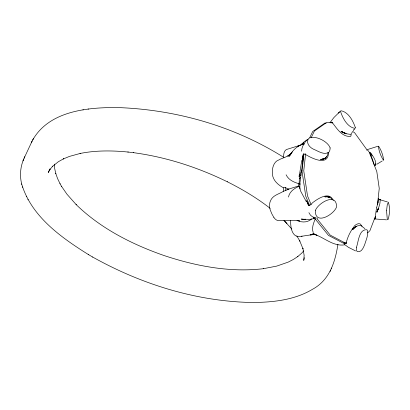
<?xml version="1.0" encoding="UTF-8"?>
<svg xmlns="http://www.w3.org/2000/svg" width="410" height="410" viewBox="0 0 410 410"><rect width="100%" height="100%" fill="white"/><g stroke="black" fill="none" stroke-linecap="round" stroke-linejoin="round"><path stroke-width="0.61" d="M306.29 201.638L300.597 191.019L299.387 186.176L298.618 186.068L299.1 183.762L299.654 173.522L301.786 160.423L302.452 161.361L303.364 154.155M299.838 188.959L299.956 182.675L303.779 154.109M367.206 149.988L367.401 149.655L369.425 152.453M283.587 157.153L283.792 154.027A9.117 5.591 73.9 0 1 287.348 149.23L300.023 145.299L297.978 146.078L300.31 145.032L303.031 143.09M378.374 200.111C378.927 193.935 377.835 204.918 376.616 207.378M273.901 217.51L271.835 213.835L270.18 209.776A9.43 6.237 79.1 0 1 270.359 201.146C272.46 195.268 278.713 194.268 283.356 191.352L283.366 187.795C278.861 185.264 274.408 181.727 272.86 176.597C271.399 170.924 272.686 161.75 279.072 159.838M378.23 201.679L378.076 203.022M305.635 153.673L303.754 170.857L307.52 195.903L311.139 204.646M377.466 204.733L379.25 188.4L376.805 171.605L369.974 154.011M302.452 161.361L303.246 154.206M303.912 154.119L302.021 171.272L305.773 196.267L309.632 205.574M375.909 163.687L375.37 165.338C376.718 160.694 372.9 155.441 369.492 152.428L372.013 155.149L370.865 153.565M328.072 152.479C328.128 156.517 324.679 159.608 320.758 159.772L325.309 158.137L323.367 159.198M303.344 154.227L302.928 157.368L303.405 153.909L305.066 154.201C311.262 158.045 328.226 166.844 328.518 152.786M303.133 144.284L303.364 142.583L304.481 141.486L307.756 139.502M301.565 151.203C301.791 146.754 304.194 142.777 307.259 139.682M376.564 207.568L374.996 218.899L375.422 217.787M337.927 244.283C335.201 262.149 329.496 280.132 312.579 289.25C294.498 300.156 272.722 302.37 252.037 302.503C196.144 301.427 141.137 284.166 92.552 256.988M304.358 257.7L303.743 260.442L304.143 255.297L302.862 248.327L303.021 248.89L299.654 240.69L299.91 241.162L296.814 235.904M377.702 210.094L378.379 208.167L377.138 212.037L377.969 209.095M375.698 164.62L375.539 165.117L375.734 164.728M23.636 159.321C20.233 167.167 19.634 176.131 21.776 184.397M378.522 208.229L376.877 212.057L378.522 208.229L379.891 203.498L380.27 199.906L379.932 199.337L380.096 199.977L379.916 199.475L379.291 199.388M288.471 197.036C289.532 191.531 294.518 188.149 299.387 186.176M315.326 218.53C313.722 222.937 311.4 227.888 313.219 232.572M375.37 216.49L369.912 230.686L367.632 232.865M24.087 158.255L32.082 141.168M22.991 160.879L24.738 156.681M301.924 170.176L299.305 175.885M49.989 168.817L48.242 172.559L50.051 169.315L49.59 169.96L52.782 166.101L52.337 166.573L58.322 161.735L63.693 158.752L63.248 158.967L69.49 156.394L80.411 153.396L79.986 153.489C95.832 150.306 112.166 150.455 128.186 152.054L127.905 152.023L133.773 152.71L133.511 152.679C166.127 157.04 197.83 167.331 227.335 181.794L227.176 181.717C242.279 189.236 256.834 197.943 270.149 208.326M330.127 271.435L330.506 270.636M331.321 268.904L331.705 268.094M311.159 137.78L314.424 131.01L326.632 122.539L332.776 122.892M309.724 137.688L312.717 131.492L324.94 123.026L326.17 123.097M32.703 140.005C49.159 110.91 87.576 107.297 117.573 107.558C175.998 109.557 234.428 126.198 283.956 157.501M306.229 201.453L306.588 200.782L309.053 205.646M31.309 142.644L33.482 138.524M351.549 133.358L352.364 132.015M329.973 122.667L333.889 117.567L340.049 111.489M353.266 130.667L354.291 129.124M290.352 154.601L288.896 156.492L291.361 153.381M303.748 250.843L301.565 253.288L297.598 256.696L297.957 256.44L293.375 259.458L288.235 262.098L276.77 266.09L263.22 268.724L263.543 268.683C229.831 272.676 195.708 266.09 163.78 255.44C131.748 244.232 100.547 228.38 76.055 204.503L76.286 204.733L66.974 194.232L61.474 186.248M291.331 153.437L289.921 155.154C293.14 149.712 298.055 145.037 304.502 143.997M303.364 142.583L301.857 144.325L302.641 143.505M354.03 129.365L354.312 129.047M354.424 227.673L352.697 229.554L356.095 226.32M325.232 158.132L320.722 159.495L323.295 159.065L325.232 158.132L326.652 156.748M339.475 111.997L338.27 113.098M299.326 178.791L300.002 178.171A14.329 9.312 74.3 0 1 300.73 177.658M292.504 151.89L287.784 156.2L289.521 154.939M311.636 218.991C307.438 222.676 301.775 222.717 296.999 220.349L299.684 220.928L294.529 220.498L279.712 220.662A9.415 6.217 79.4 0 1 273.901 217.51M283.356 191.352L288.517 189.292M356.28 226.371L352.467 229.359C354.676 226.781 358.196 224.823 361.661 225.725L362.214 226.433M289.496 154.918L285.529 157.061L279.374 159.516M382.243 160.956L376.785 164.277M330.568 122.631L331.895 122.118C336.682 128.038 341.689 137.007 350.463 136.427L351.037 135.838L350.965 134.957M300.761 174.978L298.952 175.931M313.783 218.187L314.567 218.515L313.604 217.32M286.959 189.64L298.393 186.032M367.842 149.424L377.928 146.262M314.567 218.515L308.279 219.642L301.242 219.099L305.332 219.391L304.153 219.35L305.25 219.114M343.759 242.853L344.728 243.74L346.009 243.54C347.398 237.79 349.832 232.121 353.492 227.427C354.368 224.788 359.944 221.692 361.251 225.192M88.104 109.091L88.55 109.024M82.902 109.9L83.363 109.829M283.366 187.795L285.519 187.493L286.733 188.38L288.922 189.123M302.108 236.17L299.418 236.555L296.645 236.196A9.22 5.786 81.7 0 1 291.946 230.738L291.049 227.432L290.352 220.611M301.458 236.288L313.301 234.51L310.119 234.889L315.685 234.464M346.491 242.756L343.329 243.156L328.492 235.422L315.177 218.955L314.695 217.792M344.728 243.74L346.506 243.514M344.677 244.832C333.007 246.697 324.325 237.339 313.916 234.197L315.705 234.376M329.814 197.241L327.559 196.528L324.889 196.703L327.523 196.677L329.727 197.328L327.518 196.81L324.966 196.892C327.672 196.282 330.993 197.031 332.269 199.716M386.538 219.847L374.55 218.925M331.162 122.667L332.351 122.733M316.013 217.679L314.952 217.592M374.996 218.899L374.192 218.822M316.95 218.161L317.412 218.233M387.383 201.915L381.146 200.085M327.518 196.81L329.66 197.405M299.1 183.762C293.965 182.332 288.455 179.918 286.108 174.788M344.154 242.94L345.891 243.622M343.334 132.573L345.379 133.44L340.992 131.584L347.393 133.921L350.975 134.459L351.411 134.249L351.098 133.747M345.307 133.537L341.13 131.318L346.199 133.906M355.552 250.925L348.413 247.312L344.41 244.386M344.38 242.771L345.451 243.263M345.077 242.899L330.245 235.145L316.93 218.638M21.638 183.89C31.257 216.413 61.095 237.441 88.468 254.595M88.263 254.477L92.747 257.096M352.6 131.374L354.655 132.773L366.407 149.061L366.873 150.25M312.835 217.018L310.498 215.24L308.914 212.672M364.91 228.657L362.378 226.725M314.572 218.581L314.014 218.105L313.706 216.982L313.916 217.213M286.928 223.455L283.956 220.39L291.823 229.072M370.942 153.709L369.738 152.407L371.896 155.272M361.174 225.546L361.835 226.381M369.354 152.351L372.275 158.737L374.535 165.83M308.079 203.995L308.863 205.359M313.506 217.397L314.291 218.638M333.289 200.51C329.727 191.424 319.077 197.933 313.978 201.699C312.092 202.314 309.422 207.962 308.074 204.062M59.952 183.583L61.669 186.586M26.271 196.375L26.491 196.79M27.9 199.398L28.116 199.808M60.147 183.926L57.595 178.627L55.724 173.374L55.847 173.799L54.699 168.643L54.335 164.113M306.588 200.782L308.258 204.821M22.447 186.863L22.586 187.365M285.832 190.424L285.519 187.493M379.906 199.593L379.926 200.044L379.916 199.475M298.982 176.423A15.98 9.763 77.8 0 1 301.048 174.983M298.588 184.126A7.462 4.597 77.8 0 1 300.397 184.064M386.553 210.725L387.219 218.535L387.491 219.458L387.778 219.78L388.08 219.529C389.772 213.989 390.176 207.619 388.306 202.13L387.245 204.995L386.553 210.725M315.341 210.643C315.008 225.766 333.991 214.594 336.523 206.988C336.902 191.865 317.858 203.052 315.341 210.643M356.444 247.317L356.613 250.735L357.279 251.586C361.497 252.821 363.424 247.589 364.705 244.565C366.007 240.07 368.4 235.422 367.544 230.635L366.899 229.749C358.904 228.99 358.458 241.987 356.444 247.317M330.137 147.907L329.906 150.086L329.097 152.013C324.33 155.708 318.104 150.972 313.455 149.189C309.483 147.4 305.624 142.752 308.633 138.452C314.67 134.629 328.005 141.373 330.137 147.907M383.56 159.91L383.447 160.223C380.844 156.205 378.881 151.29 378.476 146.426L378.604 146.16C381.192 150.198 383.109 155.062 383.56 159.91M355.419 127.823L354.952 128.371C347.26 127.172 342.627 117.947 340.449 111.243L340.941 110.731C348.603 112.068 353.174 121.119 355.419 127.823M316.899 235.304L312.922 233.454L316.899 235.304"/></g></svg>
